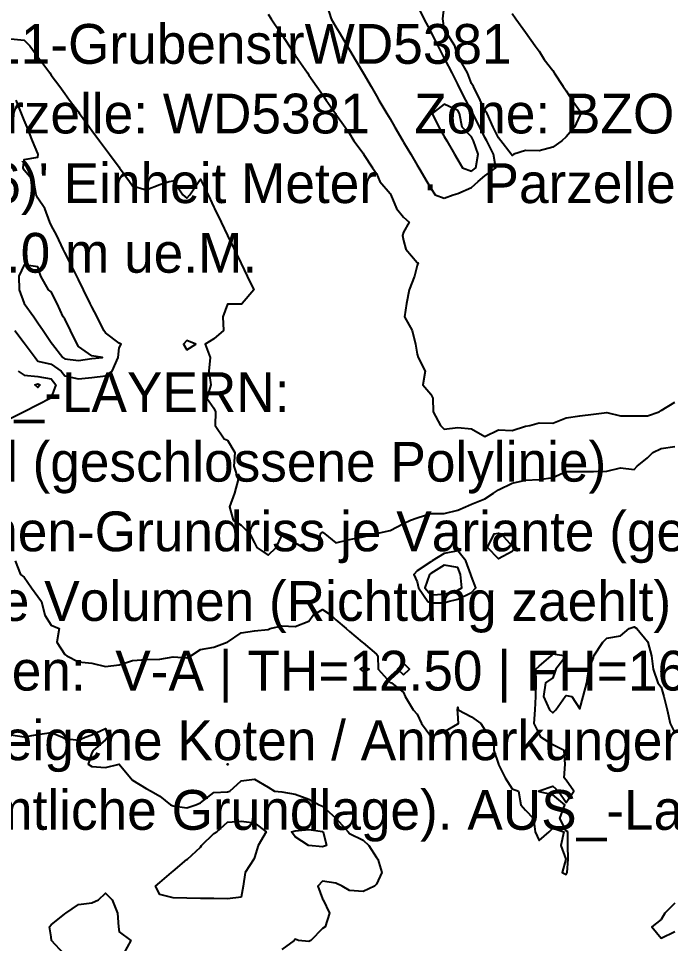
# Model space of a CAD drawing. Header units: metres. Extents: x 2681030 to 2681330, y 1246000 to 1246290.
# Drawn here: x 2681167.04 to 2681191.1, y 1246052.14 to 1246086.26 of the extents above; entities that cross this region are included whole.
import ezdxf

# ---------------------------------------------------------------- set-up
doc = ezdxf.new("R2010")
doc.units = ezdxf.units.M
doc.layers.add('BASIS_HOEHENLINIEN', color=8, linetype='Continuous')
doc.layers.add('BASIS_META', color=7, linetype='Continuous')

msp = doc.modelspace()

# ---------------------------------------------------------------- linework, layer by layer
at = {"layer": 'BASIS_HOEHENLINIEN'}
for points in [[(2681178.41, 1246086.75, 441.5), (2681178.576, 1246086.25, 441.5), (2681178.75, 1246085.955, 441.5), (2681178.87, 1246085.75, 441.5), (2681179.164, 1246085.25, 441.5), (2681179.25, 1246085.104, 441.5), (2681179.458, 1246084.75, 441.5), (2681179.75, 1246084.253, 441.5), (2681179.752, 1246084.25, 441.5), (2681180.046, 1246083.75, 441.5), (2681180.25, 1246083.403, 441.5), (2681180.34, 1246083.25, 441.5), (2681180.634, 1246082.75, 441.5), (2681180.75, 1246082.552, 441.5), (2681180.928, 1246082.25, 441.5), (2681181.221, 1246081.75, 441.5), (2681181.25, 1246081.701, 441.5), (2681181.515, 1246081.25, 441.5), (2681181.75, 1246080.851, 441.5), (2681181.809, 1246080.75, 441.5), (2681182.103, 1246080.25, 441.5), (2681182.25, 1246080, 441.5), (2681182.418, 1246079.75, 441.5), (2681182.75, 1246079.636, 441.5)], [(2681182.75, 1246079.636, 441.5), (2681183.077, 1246079.75, 441.5), (2681183.25, 1246079.809, 441.5), (2681183.75, 1246080.02, 441.5), (2681184.004, 1246080.25, 441.5), (2681184.25, 1246080.45, 441.5), (2681184.653, 1246080.75, 441.5), (2681184.57, 1246081.25, 441.5), (2681184.314, 1246081.75, 441.5), (2681184.25, 1246081.875, 441.5), (2681184.059, 1246082.25, 441.5), (2681183.803, 1246082.75, 441.5), (2681183.75, 1246082.853, 441.5), (2681183.547, 1246083.25, 441.5), (2681183.292, 1246083.75, 441.5), (2681183.25, 1246083.831, 441.5), (2681183.036, 1246084.25, 441.5), (2681182.78, 1246084.75, 441.5), (2681182.75, 1246084.809, 441.5), (2681182.525, 1246085.25, 441.5), (2681182.269, 1246085.75, 441.5), (2681182.25, 1246085.787, 441.5), (2681182.004, 1246086.25, 441.5), (2681181.759, 1246086.75, 441.5)], [(2681176.25, 1246086.421, 442), (2681176.363, 1246086.25, 442), (2681176.694, 1246085.75, 442), (2681176.75, 1246085.665, 442), (2681177.025, 1246085.25, 442), (2681177.25, 1246084.909, 442), (2681177.363, 1246084.75, 442), (2681177.697, 1246084.25, 442), (2681177.75, 1246084.169, 442), (2681178.045, 1246083.75, 442), (2681178.25, 1246083.45, 442), (2681178.389, 1246083.25, 442), (2681178.737, 1246082.75, 442), (2681178.75, 1246082.732, 442), (2681179.086, 1246082.25, 442), (2681179.25, 1246082.014, 442), (2681179.408, 1246081.75, 442), (2681179.75, 1246081.287, 442), (2681179.766, 1246081.25, 442), (2681180.104, 1246080.75, 442), (2681180.25, 1246080.547, 442), (2681180.37, 1246080.25, 442), (2681180.75, 1246079.798, 442), (2681180.778, 1246079.75, 442), (2681180.984, 1246079.25, 442), (2681181.25, 1246078.931, 442), (2681181.451, 1246078.75, 442), (2681181.25, 1246078.373, 442), (2681181.213, 1246078.25, 442), (2681181.25, 1246078.066, 442), (2681181.327, 1246077.75, 442), (2681181.75, 1246077.258, 442), (2681181.788, 1246077.25, 442), (2681181.75, 1246077.145, 442), (2681181.654, 1246076.75, 442), (2681181.454, 1246076.25, 442), (2681181.36, 1246075.75, 442), (2681181.286, 1246075.25, 442), (2681181.565, 1246074.75, 442), (2681181.682, 1246074.25, 442), (2681181.75, 1246073.879, 442), (2681181.791, 1246073.75, 442), (2681182.046, 1246073.25, 442), (2681181.958, 1246072.75, 442), (2681182.25, 1246072.395, 442), (2681182.331, 1246072.25, 442), (2681182.337, 1246071.75, 442), (2681182.611, 1246071.25, 442), (2681182.75, 1246071.109, 442), (2681183.25, 1246071.17, 442), (2681183.75, 1246071.117, 442), (2681184.25, 1246070.842, 442), (2681184.75, 1246071.088, 442), (2681185.25, 1246071.064, 442), (2681185.75, 1246071.219, 442), (2681185.905, 1246071.25, 442), (2681186.25, 1246071.341, 442), (2681186.75, 1246071.328, 442), (2681187.25, 1246071.523, 442), (2681187.75, 1246071.599, 442), (2681188.25, 1246071.658, 442), (2681188.75, 1246071.729, 442), (2681189.25, 1246071.6, 442), (2681189.75, 1246071.601, 442), (2681190.25, 1246071.596, 442), (2681190.681, 1246071.75, 442), (2681190.75, 1246071.801, 442), (2681191.25, 1246072.103, 442)], [(2681185.321, 1246081.25, 442), (2681185.25, 1246081.204, 442), (2681185.214, 1246081.25, 442), (2681184.838, 1246081.75, 442), (2681184.75, 1246081.862, 442), (2681184.552, 1246082.25, 442), (2681184.334, 1246082.75, 442), (2681184.25, 1246082.864, 442), (2681184.075, 1246083.25, 442), (2681183.829, 1246083.75, 442), (2681183.75, 1246083.866, 442), (2681183.604, 1246084.25, 442), (2681183.32, 1246084.75, 442), (2681183.25, 1246084.87, 442), (2681183.142, 1246085.25, 442), (2681182.815, 1246085.75, 442), (2681182.75, 1246085.886, 442), (2681182.694, 1246086.25, 442), (2681182.75, 1246086.68, 442)], [(2681185.25, 1246086.448, 442), (2681185.385, 1246086.25, 442), (2681185.75, 1246085.751, 442), (2681185.751, 1246085.75, 442), (2681186.105, 1246085.25, 442), (2681186.25, 1246085.049, 442), (2681186.434, 1246084.75, 442), (2681186.75, 1246084.335, 442), (2681186.807, 1246084.25, 442), (2681187.13, 1246083.75, 442), (2681187.25, 1246083.591, 442), (2681187.473, 1246083.25, 442), (2681187.75, 1246082.858, 442), (2681187.823, 1246082.75, 442), (2681187.75, 1246082.683, 442), (2681187.554, 1246082.25, 442), (2681187.25, 1246081.893, 442), (2681187.082, 1246081.75, 442), (2681186.75, 1246081.515, 442), (2681186.25, 1246081.374, 442), (2681185.75, 1246081.393, 442), (2681185.321, 1246081.25, 442)], [(2681166.75, 1246085.511, 442.5), (2681167.25, 1246085.464, 442.5), (2681167.455, 1246085.25, 442.5), (2681167.75, 1246084.849, 442.5), (2681167.823, 1246084.75, 442.5), (2681168.19, 1246084.25, 442.5), (2681168.25, 1246084.169, 442.5), (2681168.558, 1246083.75, 442.5), (2681168.75, 1246083.489, 442.5), (2681168.926, 1246083.25, 442.5), (2681169.25, 1246082.81, 442.5), (2681169.294, 1246082.75, 442.5), (2681169.662, 1246082.25, 442.5), (2681169.75, 1246082.13, 442.5), (2681170.03, 1246081.75, 442.5), (2681170.25, 1246081.45, 442.5), (2681170.397, 1246081.25, 442.5), (2681170.75, 1246080.771, 442.5), (2681170.765, 1246080.75, 442.5), (2681171.133, 1246080.25, 442.5), (2681171.25, 1246080.091, 442.5), (2681171.75, 1246079.942, 442.5), (2681172.25, 1246080.132, 442.5), (2681172.602, 1246080.25, 442.5), (2681172.75, 1246080.271, 442.5), (2681172.773, 1246080.25, 442.5), (2681173.1, 1246079.75, 442.5), (2681173.25, 1246079.626, 442.5), (2681173.358, 1246079.75, 442.5), (2681173.695, 1246080.25, 442.5), (2681173.75, 1246080.334, 442.5), (2681173.79, 1246080.25, 442.5), (2681174.031, 1246079.75, 442.5), (2681174.25, 1246079.297, 442.5), (2681174.273, 1246079.25, 442.5), (2681174.514, 1246078.75, 442.5), (2681174.75, 1246078.26, 442.5), (2681174.755, 1246078.25, 442.5), (2681174.996, 1246077.75, 442.5), (2681175.237, 1246077.25, 442.5), (2681175.25, 1246077.223, 442.5), (2681175.478, 1246076.75, 442.5), (2681175.719, 1246076.25, 442.5), (2681175.287, 1246075.75, 442.5), (2681175.25, 1246075.715, 442.5), (2681174.75, 1246075.725, 442.5), (2681174.575, 1246075.25, 442.5), (2681174.601, 1246074.75, 442.5), (2681174.25, 1246074.441, 442.5), (2681173.926, 1246074.25, 442.5), (2681174.106, 1246073.75, 442.5), (2681174.06, 1246073.25, 442.5), (2681174.139, 1246072.75, 442.5), (2681173.992, 1246072.25, 442.5), (2681174.25, 1246071.889, 442.5), (2681174.313, 1246071.75, 442.5), (2681174.298, 1246071.25, 442.5), (2681174.631, 1246070.75, 442.5), (2681174.75, 1246070.698, 442.5), (2681175.019, 1246070.25, 442.5), (2681174.988, 1246069.75, 442.5), (2681175.148, 1246069.25, 442.5), (2681175.008, 1246068.75, 442.5), (2681174.821, 1246068.25, 442.5), (2681174.965, 1246067.75, 442.5), (2681175.25, 1246067.568, 442.5), (2681175.579, 1246067.25, 442.5), (2681175.75, 1246066.917, 442.5), (2681175.831, 1246066.75, 442.5), (2681176.25, 1246066.467, 442.5), (2681176.548, 1246066.75, 442.5), (2681176.75, 1246067.192, 442.5), (2681177.25, 1246066.918, 442.5), (2681177.541, 1246066.75, 442.5), (2681177.75, 1246066.617, 442.5), (2681178.113, 1246066.75, 442.5), (2681178.176, 1246067.25, 442.5), (2681178.25, 1246067.304, 442.5), (2681178.341, 1246067.25, 442.5), (2681178.75, 1246066.92, 442.5), (2681179.25, 1246067.044, 442.5), (2681179.75, 1246067.135, 442.5), (2681180.227, 1246067.25, 442.5), (2681180.25, 1246067.258, 442.5), (2681180.75, 1246067.374, 442.5), (2681181.25, 1246067.632, 442.5), (2681181.506, 1246067.75, 442.5), (2681181.75, 1246067.843, 442.5), (2681182.25, 1246067.994, 442.5), (2681182.75, 1246068.004, 442.5), (2681183.25, 1246068.117, 442.5), (2681183.531, 1246068.25, 442.5), (2681183.75, 1246068.341, 442.5), (2681184.25, 1246068.542, 442.5), (2681184.562, 1246068.75, 442.5), (2681184.75, 1246068.867, 442.5), (2681185.25, 1246069.119, 442.5), (2681185.75, 1246069.224, 442.5), (2681186.25, 1246069.247, 442.5), (2681186.269, 1246069.25, 442.5), (2681186.75, 1246069.33, 442.5), (2681187.25, 1246069.548, 442.5), (2681187.75, 1246069.552, 442.5), (2681188.25, 1246069.545, 442.5), (2681188.75, 1246069.56, 442.5), (2681189.25, 1246069.678, 442.5), (2681189.75, 1246069.62, 442.5), (2681189.867, 1246069.75, 442.5), (2681190.25, 1246070.053, 442.5), (2681190.446, 1246070.25, 442.5), (2681190.75, 1246070.4, 442.5), (2681191.25, 1246070.473, 442.5)], [(2681166.909, 1246074.75, 442.5), (2681167.25, 1246074.294, 442.5), (2681167.283, 1246074.25, 442.5), (2681167.656, 1246073.75, 442.5), (2681167.75, 1246073.624, 442.5), (2681168.25, 1246073.506, 442.5), (2681168.617, 1246073.25, 442.5), (2681168.75, 1246073.082, 442.5), (2681169.25, 1246072.965, 442.5), (2681169.75, 1246073.016, 442.5), (2681170.25, 1246073.08, 442.5), (2681170.499, 1246073.25, 442.5), (2681170.716, 1246073.75, 442.5), (2681170.75, 1246074.11, 442.5), (2681170.832, 1246074.25, 442.5), (2681170.75, 1246074.278, 442.5), (2681170.25, 1246074.664, 442.5), (2681170.186, 1246074.75, 442.5), (2681169.936, 1246075.25, 442.5), (2681169.75, 1246075.624, 442.5), (2681169.687, 1246075.75, 442.5), (2681169.438, 1246076.25, 442.5), (2681169.25, 1246076.627, 442.5), (2681169.188, 1246076.75, 442.5), (2681168.939, 1246077.25, 442.5), (2681168.75, 1246077.629, 442.5), (2681168.69, 1246077.75, 442.5), (2681168.453, 1246078.25, 442.5), (2681168.25, 1246078.632, 442.5), (2681168.191, 1246078.75, 442.5), (2681168.009, 1246079.25, 442.5), (2681167.75, 1246079.635, 442.5), (2681167.693, 1246079.75, 442.5), (2681167.608, 1246080.25, 442.5), (2681167.25, 1246080.66, 442.5), (2681167.206, 1246080.75, 442.5), (2681167.25, 1246081.063, 442.5), (2681167.75, 1246081.14, 442.5), (2681167.761, 1246081.25, 442.5), (2681167.75, 1246081.277, 442.5), (2681167.558, 1246081.75, 442.5), (2681167.355, 1246082.25, 442.5), (2681167.25, 1246082.508, 442.5), (2681167.152, 1246082.75, 442.5), (2681166.949, 1246083.25, 442.5)], [(2681183.75, 1246080.623, 441), (2681183.917, 1246080.75, 441), (2681184.004, 1246081.25, 441), (2681183.821, 1246081.75, 441), (2681183.75, 1246081.889, 441), (2681183.407, 1246082.25, 441), (2681183.308, 1246082.75, 441), (2681183.25, 1246082.863, 441), (2681182.75, 1246083.093, 441), (2681182.305, 1246082.75, 441), (2681182.553, 1246082.25, 441), (2681182.75, 1246081.908, 441), (2681182.842, 1246081.75, 441), (2681183.132, 1246081.25, 441), (2681183.25, 1246081.049, 441), (2681183.426, 1246080.75, 441), (2681183.75, 1246080.623, 441)], [(2681169.75, 1246073.713, 442), (2681170.142, 1246073.75, 442), (2681169.75, 1246073.809, 442), (2681169.25, 1246074.164, 442), (2681169.207, 1246074.25, 442), (2681168.962, 1246074.75, 442), (2681168.75, 1246075.176, 442), (2681168.69, 1246075.25, 442), (2681168.464, 1246075.75, 442), (2681168.25, 1246076.179, 442), (2681168.143, 1246076.25, 442), (2681167.86, 1246076.75, 442), (2681167.75, 1246077.101, 442), (2681167.25, 1246077.171, 442), (2681167.046, 1246076.75, 442), (2681167.064, 1246076.25, 442), (2681167.246, 1246075.75, 442), (2681167.25, 1246075.744, 442), (2681167.6, 1246075.25, 442), (2681167.75, 1246075.032, 442), (2681167.948, 1246074.75, 442), (2681168.25, 1246074.306, 442), (2681168.291, 1246074.25, 442), (2681168.67, 1246073.75, 442), (2681168.75, 1246073.705, 442), (2681169.25, 1246073.645, 442), (2681169.75, 1246073.713, 442)], [(2681173.25, 1246074.033, 442.5), (2681173.578, 1246074.25, 442.5), (2681173.25, 1246074.38, 442.5), (2681173.131, 1246074.25, 442.5), (2681173.25, 1246074.033, 442.5)], [(2681167.032, 1246073.25, 443), (2681167.25, 1246073.1, 443), (2681167.75, 1246073.056, 443), (2681168.25, 1246072.968, 443), (2681168.422, 1246072.75, 443), (2681168.25, 1246072.272, 443), (2681168.235, 1246072.25, 443), (2681167.75, 1246072.013, 443), (2681167.25, 1246071.753, 443), (2681167.244, 1246071.75, 443), (2681166.75, 1246071.504, 443)], [(2681167.832, 1246072.75, 443.5), (2681167.75, 1246072.65, 443.5), (2681167.639, 1246072.75, 443.5), (2681167.75, 1246072.787, 443.5), (2681167.832, 1246072.75, 443.5)], [(2681185.363, 1246066.75, 443), (2681185.25, 1246066.601, 443), (2681184.75, 1246066.328, 443), (2681184.341, 1246066.75, 443), (2681184.586, 1246067.25, 443), (2681184.75, 1246067.276, 443), (2681184.853, 1246067.25, 443), (2681185.25, 1246066.795, 443), (2681185.363, 1246066.75, 443)], [(2681182.75, 1246064.697, 442.5), (2681182.888, 1246064.75, 442.5), (2681183.25, 1246064.839, 442.5), (2681183.75, 1246065.078, 442.5), (2681183.919, 1246065.25, 442.5), (2681183.75, 1246065.677, 442.5), (2681183.724, 1246065.75, 442.5), (2681183.542, 1246066.25, 442.5), (2681183.25, 1246066.615, 442.5), (2681182.75, 1246066.52, 442.5), (2681182.305, 1246066.25, 442.5), (2681182.25, 1246066.216, 442.5), (2681181.75, 1246065.885, 442.5), (2681181.621, 1246065.75, 442.5), (2681181.75, 1246065.472, 442.5), (2681181.8, 1246065.25, 442.5), (2681182.141, 1246064.75, 442.5), (2681182.25, 1246064.704, 442.5), (2681182.75, 1246064.697, 442.5)], [(2681166.913, 1246066.25, 443), (2681167.115, 1246065.75, 443), (2681167.25, 1246065.651, 443), (2681167.514, 1246065.25, 443), (2681167.75, 1246064.938, 443), (2681167.883, 1246064.75, 443), (2681168.007, 1246064.25, 443), (2681168.25, 1246063.882, 443), (2681168.543, 1246063.75, 443), (2681168.455, 1246063.25, 443), (2681168.75, 1246062.799, 443), (2681168.822, 1246062.75, 443), (2681169.25, 1246062.529, 443), (2681169.75, 1246062.478, 443), (2681170.25, 1246062.353, 443), (2681170.75, 1246062.41, 443), (2681171.25, 1246062.574, 443), (2681171.75, 1246062.614, 443), (2681172.25, 1246062.625, 443), (2681172.75, 1246062.711, 443), (2681173.25, 1246062.67, 443), (2681173.402, 1246062.75, 443), (2681173.75, 1246062.987, 443), (2681174.25, 1246063.069, 443), (2681174.743, 1246063.25, 443), (2681174.75, 1246063.253, 443), (2681175.25, 1246063.593, 443), (2681175.75, 1246063.664, 443), (2681176.25, 1246063.718, 443), (2681176.328, 1246063.75, 443), (2681176.75, 1246063.853, 443), (2681177.25, 1246063.826, 443), (2681177.75, 1246064.023, 443), (2681177.911, 1246064.25, 443), (2681178.25, 1246064.456, 443), (2681178.575, 1246064.25, 443), (2681178.75, 1246064.072, 443), (2681179.123, 1246063.75, 443), (2681179.25, 1246063.643, 443), (2681179.718, 1246063.25, 443), (2681179.75, 1246063.223, 443), (2681180.25, 1246062.804, 443), (2681180.302, 1246062.75, 443), (2681180.304, 1246062.25, 443), (2681180.75, 1246061.763, 443), (2681180.807, 1246061.75, 443), (2681181.25, 1246061.394, 443), (2681181.305, 1246061.25, 443), (2681181.603, 1246060.75, 443), (2681181.75, 1246060.59, 443), (2681181.912, 1246060.25, 443), (2681182.25, 1246059.78, 443), (2681182.75, 1246059.938, 443), (2681183.25, 1246060.233, 443), (2681183.277, 1246060.25, 443), (2681183.25, 1246060.633, 443), (2681183.238, 1246060.75, 443), (2681183.25, 1246060.856, 443), (2681183.258, 1246060.75, 443), (2681183.75, 1246060.494, 443), (2681184.101, 1246060.25, 443), (2681184.25, 1246060.021, 443), (2681184.572, 1246059.75, 443), (2681184.572, 1246059.25, 443), (2681184.744, 1246058.75, 443), (2681184.75, 1246058.74, 443), (2681184.991, 1246058.25, 443), (2681185.25, 1246057.841, 443), (2681185.484, 1246057.75, 443), (2681185.578, 1246057.25, 443), (2681185.75, 1246057.053, 443), (2681186.039, 1246056.75, 443), (2681186.103, 1246056.25, 443), (2681186.25, 1246055.94, 443), (2681186.613, 1246056.25, 443), (2681186.75, 1246056.389, 443), (2681187.155, 1246056.25, 443), (2681187.053, 1246055.75, 443), (2681187.229, 1246055.25, 443), (2681187.102, 1246054.75, 443), (2681187.25, 1246054.676, 443), (2681187.286, 1246054.75, 443), (2681187.318, 1246055.25, 443), (2681187.303, 1246055.75, 443), (2681187.302, 1246056.25, 443), (2681187.25, 1246056.293, 443), (2681187.007, 1246056.75, 443), (2681187.203, 1246057.25, 443), (2681186.75, 1246057.617, 443), (2681186.25, 1246057.735, 443), (2681186.222, 1246057.75, 443), (2681186.25, 1246057.764, 443), (2681186.75, 1246057.94, 443), (2681186.965, 1246057.75, 443), (2681187.25, 1246057.338, 443), (2681187.531, 1246057.75, 443), (2681187.25, 1246058.162, 443), (2681187.176, 1246058.25, 443), (2681187.206, 1246058.75, 443), (2681187.17, 1246059.25, 443), (2681186.75, 1246059.468, 443), (2681186.307, 1246059.75, 443), (2681186.25, 1246059.883, 443), (2681186.06, 1246060.25, 443), (2681186.097, 1246060.75, 443), (2681186.128, 1246061.25, 443), (2681186.139, 1246061.75, 443), (2681186.127, 1246062.25, 443), (2681186.25, 1246062.367, 443), (2681186.694, 1246062.75, 443), (2681186.75, 1246062.818, 443), (2681187.246, 1246062.75, 443), (2681186.861, 1246062.25, 443), (2681186.75, 1246061.935, 443), (2681186.482, 1246061.75, 443), (2681186.409, 1246061.25, 443), (2681186.628, 1246060.75, 443), (2681186.75, 1246060.642, 443), (2681186.859, 1246060.75, 443), (2681187.207, 1246061.25, 443), (2681187.25, 1246061.284, 443), (2681187.46, 1246061.25, 443), (2681187.75, 1246060.798, 443), (2681187.87, 1246061.25, 443), (2681188.003, 1246061.75, 443), (2681188.085, 1246062.25, 443), (2681188.25, 1246062.675, 443), (2681188.27, 1246062.75, 443), (2681188.594, 1246063.25, 443), (2681188.75, 1246063.399, 443), (2681189.25, 1246063.487, 443), (2681189.572, 1246063.75, 443), (2681189.75, 1246063.823, 443), (2681189.852, 1246063.75, 443), (2681190.25, 1246063.277, 443), (2681190.258, 1246063.25, 443), (2681190.39, 1246062.75, 443), (2681190.46, 1246062.25, 443), (2681190.631, 1246061.75, 443), (2681190.75, 1246061.592, 443), (2681190.851, 1246061.25, 443), (2681190.971, 1246060.75, 443), (2681191.084, 1246060.25, 443), (2681191.25, 1246059.906, 443)], [(2681183.25, 1246065.168, 442), (2681183.399, 1246065.25, 442), (2681183.344, 1246065.75, 442), (2681183.25, 1246066.008, 442), (2681182.75, 1246066.089, 442), (2681182.25, 1246065.78, 442), (2681182.208, 1246065.75, 442), (2681182.036, 1246065.25, 442), (2681182.25, 1246065.003, 442), (2681182.75, 1246065.019, 442), (2681183.25, 1246065.168, 442)], [(2681179.75, 1246062.167, 443), (2681179.977, 1246062.25, 443), (2681179.75, 1246062.322, 443), (2681179.65, 1246062.25, 443), (2681179.75, 1246062.167, 443)], [(2681181.25, 1246062.044, 442.5), (2681181.47, 1246062.25, 442.5), (2681181.25, 1246062.474, 442.5), (2681181.021, 1246062.25, 442.5), (2681181.25, 1246062.044, 442.5)], [(2681166.75, 1246059.836, 443.5), (2681167.25, 1246059.763, 443.5), (2681167.75, 1246059.844, 443.5), (2681168.25, 1246059.913, 443.5), (2681168.668, 1246059.75, 443.5), (2681168.75, 1246059.7, 443.5), (2681169.25, 1246059.633, 443.5), (2681169.498, 1246059.75, 443.5), (2681169.75, 1246059.837, 443.5), (2681170.25, 1246060.065, 443.5), (2681170.332, 1246059.75, 443.5), (2681170.25, 1246059.646, 443.5), (2681169.798, 1246059.25, 443.5), (2681169.75, 1246059.174, 443.5), (2681169.609, 1246058.75, 443.5), (2681169.75, 1246058.659, 443.5), (2681170.25, 1246058.633, 443.5), (2681170.75, 1246058.745, 443.5), (2681171.168, 1246058.25, 443.5), (2681171.25, 1246058.156, 443.5), (2681171.75, 1246057.853, 443.5), (2681171.935, 1246057.75, 443.5), (2681172.25, 1246057.576, 443.5), (2681172.645, 1246057.25, 443.5), (2681172.75, 1246057.219, 443.5), (2681173.25, 1246057.136, 443.5), (2681173.577, 1246057.25, 443.5), (2681173.75, 1246057.329, 443.5), (2681174.25, 1246057.711, 443.5), (2681174.75, 1246057.725, 443.5), (2681174.836, 1246057.75, 443.5), (2681175.25, 1246058.142, 443.5), (2681175.75, 1246058.201, 443.5), (2681176.25, 1246057.907, 443.5), (2681176.482, 1246057.75, 443.5), (2681176.75, 1246057.725, 443.5), (2681177.25, 1246057.646, 443.5), (2681177.75, 1246057.458, 443.5), (2681178.132, 1246057.25, 443.5), (2681178.25, 1246057.205, 443.5), (2681178.75, 1246056.761, 443.5), (2681178.759, 1246056.75, 443.5), (2681179.204, 1246056.25, 443.5), (2681179.25, 1246056.192, 443.5), (2681179.75, 1246055.952, 443.5), (2681179.961, 1246055.75, 443.5), (2681180.25, 1246055.309, 443.5), (2681180.292, 1246055.25, 443.5), (2681180.45, 1246054.75, 443.5), (2681180.25, 1246054.327, 443.5), (2681180.18, 1246054.25, 443.5), (2681179.75, 1246054.049, 443.5), (2681179.25, 1246054.09, 443.5), (2681178.981, 1246054.25, 443.5), (2681178.75, 1246054.359, 443.5), (2681178.25, 1246054.439, 443.5), (2681178.078, 1246054.25, 443.5), (2681178.25, 1246053.78, 443.5), (2681178.276, 1246053.75, 443.5), (2681178.514, 1246053.25, 443.5), (2681178.354, 1246052.75, 443.5), (2681178.25, 1246052.685, 443.5), (2681177.82, 1246052.25, 443.5), (2681177.75, 1246052.203, 443.5), (2681177.365, 1246052.25, 443.5), (2681177.25, 1246052.29, 443.5), (2681177.204, 1246052.25, 443.5), (2681176.75, 1246051.919, 443.5)], [(2681174.781, 1246058.75, 443.5), (2681174.75, 1246058.731, 443.5), (2681174.733, 1246058.75, 443.5), (2681174.75, 1246058.765, 443.5), (2681174.781, 1246058.75, 443.5)], [(2681175.334, 1246054.25, 444), (2681175.25, 1246053.844, 444), (2681174.75, 1246053.786, 444), (2681174.25, 1246053.793, 444), (2681173.75, 1246053.8, 444), (2681173.25, 1246053.807, 444), (2681172.75, 1246053.814, 444), (2681172.25, 1246053.943, 444), (2681172.096, 1246054.25, 444), (2681172.25, 1246054.381, 444), (2681172.684, 1246054.75, 444), (2681172.75, 1246054.806, 444), (2681173.25, 1246055.231, 444), (2681173.272, 1246055.25, 444), (2681173.75, 1246055.69, 444), (2681173.786, 1246055.75, 444), (2681174.25, 1246056.189, 444), (2681174.362, 1246056.25, 444), (2681174.75, 1246056.612, 444), (2681175.25, 1246056.652, 444), (2681175.75, 1246056.586, 444), (2681176.172, 1246056.25, 444), (2681175.879, 1246055.75, 444), (2681175.75, 1246055.31, 444), (2681175.722, 1246055.25, 444), (2681175.405, 1246054.75, 444), (2681175.334, 1246054.25, 444)], [(2681178.407, 1246055.75, 444), (2681178.25, 1246055.702, 444), (2681177.75, 1246055.749, 444), (2681177.743, 1246055.75, 444), (2681177.25, 1246056.068, 444), (2681177.112, 1246056.25, 444), (2681177.25, 1246056.296, 444), (2681177.75, 1246056.343, 444), (2681178.25, 1246056.27, 444), (2681178.281, 1246056.25, 444), (2681178.407, 1246055.75, 444)], [(2681168.716, 1246051.75, 444), (2681168.261, 1246052.25, 444), (2681168.25, 1246052.382, 444), (2681168.188, 1246052.75, 444), (2681168.25, 1246052.823, 444), (2681168.75, 1246053.231, 444), (2681168.791, 1246053.25, 444), (2681169.25, 1246053.574, 444), (2681169.75, 1246053.638, 444), (2681169.995, 1246053.75, 444), (2681170.25, 1246053.987, 444), (2681170.49, 1246053.75, 444), (2681170.69, 1246053.25, 444), (2681170.73, 1246052.75, 444), (2681170.75, 1246052.568, 444), (2681171.187, 1246052.25, 444), (2681170.911, 1246051.75, 444)], [(2681191.25, 1246053.617, 443), (2681190.89, 1246053.25, 443), (2681190.75, 1246053.017, 443), (2681190.407, 1246052.75, 443), (2681190.75, 1246052.334, 443), (2681191.25, 1246052.576, 443)]]:
    msp.add_polyline3d(points, dxfattribs=at)

# ---------------------------------------------------------------- texts
at = {"layer": 'BASIS_META'}
for s, p in [('JANS CAD-Austausch  ·  260611-GrubenstrWD5381', (2681139.3, 1246084.588)), ('EGRID: CH279171889977   Parzelle: WD5381   Zone: BZO ZH (zu verifizieren)', (2681139.3, 1246082.019)), ("Koordinaten: LV95 (EPSG:2056)' Einheit Meter   ·   Parzelle: 3'201 m2", (2681139.3, 1246079.45)), ('OK Terrain (swissALTI3D): 430.0 m ue.M.', (2681139.3, 1246076.881)), ('DU ZEICHNEST NUR AUF EIN_-LAYERN:', (2681139.3, 1246071.743)), ('  EIN_BAUFELD            Baufeld (geschlossene Polylinie)', (2681139.3, 1246069.174)), ('  EIN_VOL_A/_B/_C        Volumen-Grundriss je Variante (geschlossen)', (2681139.3, 1246066.605)), ('  EIN_FIRST              Firstlinie je Volumen (Richtung zaehlt)', (2681139.3, 1246064.036)), ('  EIN_HOEHEN   Text je Volumen:  V-A | TH=12.50 | FH=16.20 | OKT=445.30', (2681139.3, 1246061.467)), ('  EIN_HOEHENLINIEN/NOTIZ eigene Koten / Anmerkungen', (2681139.3, 1246058.898)), ('BASIS_-Layer sind gesperrt (amtliche Grundlage). AUS_-Layer schreibt der Hub.', (2681139.3, 1246056.329))]:
    msp.add_text(s, height=1.468, dxfattribs=at).set_placement(p)

doc.saveas('drawing.dxf')
